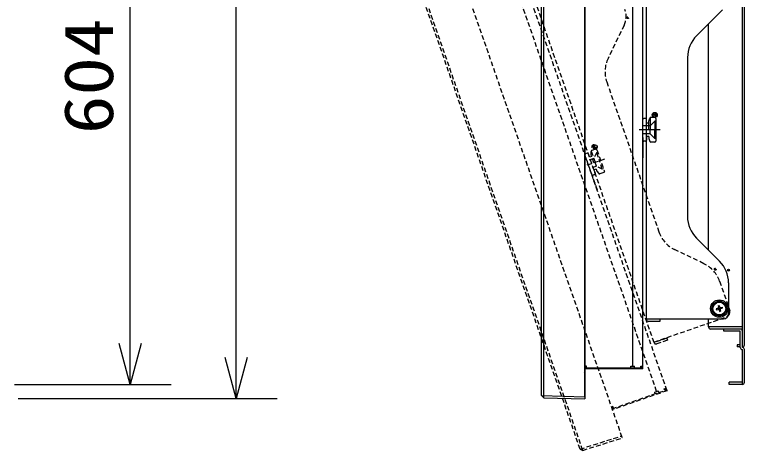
# Model space of a CAD drawing. Units: millimetres, scale not verified. Extents: x -63 to 62, y -57 to 57.
# Drawn here: x 17.3 to 52.89, y -13.93 to 7.34 of the extents above; entities that cross this region are included whole.
import ezdxf
from ezdxf.enums import TextEntityAlignment as Align

# ---------------------------------------------------------------- set-up
doc = ezdxf.new("R2010")
doc.units = ezdxf.units.MM
doc.header["$LTSCALE"] = 0.190236
doc.header["$PDMODE"] = 32
doc.header["$PDSIZE"] = 0.0951
for name, pattern in [('DASHED1', [1.8, 1.2, -0.6]), ('LONG_CHAIN', [21, 18, -1, 1, -1]), ('LONG_DASHED2', [13, 12, -1])]:
    doc.linetypes.add(name, pattern=pattern)
for name, color, linetype in [('0-0_GAIKEI', 1, 'Continuous'), ('0-1_WAKU', 7, 'Continuous'), ('0-3_S1', 1, 'DASHED1')]:
    doc.layers.add(name, color=color, linetype=linetype)
doc.styles.add('ＭＳ ゴシック', font='')
doc.styles.get('ＭＳ ゴシック').set_extended_font_data('MS Gothic')

# ---------------------------------------------------------------- blocks, each defined once
blk = doc.blocks.new('_OPEN30')
at = {"layer": '0-1_WAKU'}
blk.add_line((0, 0), (-1, 0), dxfattribs=at)
blk.add_lwpolyline([(-1, 0.26795), (0, 0), (-1, -0.26795)], dxfattribs=at)

msp = doc.modelspace()

# ---------------------------------------------------------------- linework, layer by layer
at = {"layer": '0-0_GAIKEI', "color": 7}
for p, q in [((43.0022, -11.2586), (43.0022, 34.6915)), ((45.1272, -11.3892), (45.1272, 34.8222)), ((47.9423, -9.9586), (47.9423, 33.3165)), ((48.1162, -7.5334), (48.1173, 23.5166)), ((52.7913, -8.9086), (52.7913, 17.6915)), ((52.8913, -8.7836), (52.8913, 17.5665)), ((51.8239, 7.5736), (50.5561, 6.3058)), ((51.1412, -4.1584), (51.1412, 6.891)), ((50.1167, 5.2452), (50.1164, -2.5122)), ((47.9423, 1.3415), (47.9423, 0.3415)), ((51.677, -4.6942), (50.5557, -3.5729)), ((52.1163, -5.7549), (52.1162, -7.2586)), ((48.1162, -7.5084), (51.8662, -7.5086)), ((48.7662, -7.6335), (48.2162, -7.6334)), ((48.7662, -7.5335), (48.7662, -7.6335)), ((51.1412, -7.9086), (51.1412, -7.5085)), ((51.1412, -7.8836), (52.7913, -7.8836)), ((52.7913, -8.0086), (51.2412, -8.0086)), ((51.8913, -8.1086), (51.8913, -8.0086)), ((52.6913, -8.1086), (51.8913, -8.1086)), ((52.6913, -8.9086), (52.6913, -8.1086)), ((52.6913, -8.8836), (52.5413, -8.8836)), ((52.7913, -10.7086), (52.7913, -9.0086)), ((52.8913, -10.6086), (52.8913, -9.0086)), ((47.9423, -9.9586), (45.1272, -9.9586)), ((47.4523, -9.9586), (47.4523, -9.9086)), ((52.7913, -10.6086), (52.1413, -10.6086)), ((52.1413, -10.7086), (52.1413, -10.6086)), ((52.7913, -10.7086), (52.1413, -10.7086)), ((45.1029, -11.3135), (45.1272, -11.3385)), ((45.1272, -11.3892), (45.1029, -11.4136))]:
    msp.add_line(p, q, dxfattribs=at)
at = {"layer": '0-0_GAIKEI'}
for p, q in [((43.1049, -11.3613), (43.1049, 34.7942)), ((45.1029, -11.3135), (45.1029, 34.7465)), ((47.4523, -9.8236), (47.4523, 33.2443)), ((47.9423, 1.2165), (47.9423, 2.2165)), ((48.0673, 2.2665), (47.9923, 2.2665)), ((48.1173, 1.7165), (48.1173, 2.2165)), ((48.2273, 1.7165), (48.2273, 2.1415)), ((48.2275, 2.142), (48.279, 2.2836)), ((48.2909, 2.3022), (48.2909, 1.7165)), ((48.5273, 2.3165), (48.326, 2.3165)), ((48.5773, 2.2665), (48.5773, 1.1665)), ((48.2273, 2.0415), (48.1173, 2.0415)), ((48.2898, 1.5165), (47.9423, 1.5165)), ((48.5148, 1.2915), (48.5148, 1.7165)), ((48.0673, 1.1665), (47.9923, 1.1665)), ((48.1173, 1.3915), (48.1173, 1.2165)), ((48.2273, 1.3915), (48.1173, 1.3915)), ((48.2273, 1.3915), (48.2273, 1.2915)), ((48.2275, 1.2909), (48.279, 1.1494)), ((48.5273, 1.1165), (48.326, 1.1165)), ((48.5773, 1.2915), (48.5148, 1.2915)), ((51.5874, -7.0027), (51.5205, -7.0196)), ((51.5205, -7.0196), (51.5328, -7.0681)), ((51.5328, -7.0681), (51.5997, -7.0512)), ((51.6067, -6.8751), (51.6552, -6.8628)), ((51.6067, -6.8751), (51.6236, -6.942)), ((51.6552, -6.8628), (51.6721, -6.9297)), ((51.6604, -7.0874), (51.6773, -7.1543)), ((51.7089, -7.0751), (51.7258, -7.142)), ((51.7328, -6.9659), (51.7997, -6.949)), ((51.7451, -7.0144), (51.812, -6.9975)), ((51.7997, -6.949), (51.812, -6.9975)), ((51.6773, -7.1543), (51.7258, -7.142)), ((51.7313, -7.3652), (51.7189, -7.3164)), ((51.7739, -7.3547), (51.7615, -7.3056)), ((45.1972, -9.8236), (45.1272, -9.8236)), ((45.1272, -9.9086), (47.9423, -9.9086)), ((45.1972, -9.9086), (45.1972, -9.8236)), ((47.3522, -9.9086), (47.3522, -9.8236)), ((47.3522, -9.8236), (47.5344, -9.8236)), ((47.5344, -9.9086), (47.5344, -9.8236)), ((47.8386, -9.8236), (47.9423, -9.8236)), ((47.8386, -9.9086), (47.8386, -9.8236)), ((47.8923, -9.9086), (47.8923, -9.8236)), ((45.0372, -10.1336), (45.0373, -10.1336)), ((43.0022, -11.2585), (45.1029, -11.3135))]:
    msp.add_line(p, q, dxfattribs=at)
at = {"layer": '0-0_GAIKEI', "color": 3}
for p, q in [((28.0973, -9.4036), (28.0973, 32.8465)), ((22.931, -8.7086), (22.931, 17.4915)), ((17.2952, -10.7086), (24.9311, -10.7086)), ((17.4659, -11.4036), (30.0973, -11.4036))]:
    msp.add_line(p, q, dxfattribs=at)
at = {"layer": '0-0_GAIKEI', "linetype": 'LONG_DASHED2'}
for p, q in [((48.5773, 2.1415), (48.5148, 2.1415)), ((48.5148, 2.1415), (48.5148, 1.7165)), ((48.288, 1.9165), (47.9423, 1.9165))]:
    msp.add_line(p, q, dxfattribs=at)
at = {"layer": '0-0_GAIKEI', "linetype": 'LONG_CHAIN'}
msp.add_line((48.7816, 1.7165), (47.7569, 1.7165), dxfattribs=at)
at = {"layer": '0-0_GAIKEI', "linetype": 'DASHED1'}
msp.add_line((45.0973, -9.9986), (45.0972, -9.9986), dxfattribs=at)
at = {"layer": '0-0_GAIKEI', "linetype": 'LONG_DASHED2'}
msp.add_lwpolyline([(48.5148, 2.1415), (48.2898, 1.9165), (48.2898, 1.7165)], dxfattribs=at)
at = {"layer": '0-0_GAIKEI'}
msp.add_lwpolyline([(48.5148, 1.2915), (48.2898, 1.5165), (48.2898, 1.7165)], dxfattribs=at)
msp.add_lwpolyline([(52.0148, -6.9204), (51.9168, -7.2663), (51.5683, -7.3545), (51.3177, -7.0967), (51.4157, -6.7508), (51.7642, -6.6627)], close=True, dxfattribs=at)
at = {"layer": '0-0_GAIKEI', "color": 7}
for points in [[(48.7662, -7.5335), (48.2162, -7.5334), (48.2162, -7.5084)], [(52.7913, -7.9086), (51.2412, -7.9086), (51.2412, -7.8836)], [(52.6913, -8.7836), (52.5413, -8.7836), (52.5413, -8.8836)], [(43.0022, -11.2586), (43.1049, -11.3613), (45.1029, -11.4136)]]:
    msp.add_lwpolyline(points, dxfattribs=at)
at = {"layer": '0-0_GAIKEI'}
for centre, radius in [((48.5166, 2.4416), 0.125), ((48.5166, 2.4416), 0.1025), ((51.6663, -7.0086), 0.425), ((51.6663, -7.0086), 0.3625), ((51.6663, -7.0086), 0.3113)]:
    msp.add_circle(centre, radius, dxfattribs=at)
at = {"layer": '0-0_GAIKEI', "color": 7}
for centre, radius, start, end in [((51.6167, 5.2451), 1.5, 134.99799, 179.99799), ((51.6164, -2.5122), 1.5, 179.99799, 224.99799), ((50.6163, -5.7548), 1.5, 359.99799, 44.99799), ((51.8662, -7.2586), 0.25, 269.99799, 359.99799), ((48.2162, -7.5334), 0.1, 179.99799, 269.99799), ((51.2412, -7.9086), 0.1, 180, 270), ((52.6913, -8.1086), 0.1, 0, 90), ((52.7913, -8.7836), 0.1, 270, 0), ((52.7913, -8.9086), 0.1, 180, 270), ((52.7913, -9.0086), 0.1, 0, 90), ((52.7913, -10.6086), 0.1, 270, 0)]:
    msp.add_arc(centre, radius, start, end, dxfattribs=at)
at = {"layer": '0-0_GAIKEI'}
for centre, start, end in [((47.9923, 2.2165), 90, 180), ((48.0673, 2.2165), 0, 90), ((48.326, 2.2665), 90, 160), ((48.5273, 2.2665), 0, 90), ((47.9923, 1.2165), 180, 270), ((48.0673, 1.2165), 270, 0), ((48.326, 1.1665), 200, 270), ((48.5273, 1.1665), 270, 0), ((51.5752, -6.9542), 284.18799, 14.18799), ((51.6119, -7.0997), 14.18799, 104.18799), ((51.7206, -6.9175), 194.18799, 284.18799), ((51.7573, -7.0629), 104.18799, 194.18799)]:
    msp.add_arc(centre, 0.05, start, end, dxfattribs=at)
for p in [(48.5166, 2.4416), (51.6663, -7.0086)]:
    msp.add_point(p, dxfattribs=at)
at = {"layer": '0-0_GAIKEI', "color": 7}
msp.add_point((52.1163, -5.1336), dxfattribs=at)
at = {"layer": '0-3_S1'}
for p, q in [((46.9305, -13.2952), (31.7408, 30.3484)), ((44.8807, -13.8703), (29.743, 29.6235)), ((45.0114, -13.9335), (29.84, 29.6573)), ((48.6117, -11.0523), (34.4552, 29.6225)), ((49.1189, -11.0187), (34.8943, 29.8517)), ((48.486, -8.6712), (38.2808, 20.6539)), ((47.0219, 6.8151), (46.2413, 5.2011)), ((46.1749, 4.055), (48.7246, -3.2715)), ((45.6365, 0.7665), (45.4464, 0.7003)), ((45.7002, 0.7357), (46.0618, -0.3032)), ((45.4456, -0.4647), (45.1169, 0.4798)), ((45.2185, 0.5681), (45.1477, 0.5434)), ((45.4465, 0.0651), (45.2822, 0.5373)), ((45.4436, 0.4082), (45.3397, 0.372)), ((45.4107, 0.5032), (45.4129, 0.6538)), ((45.5504, 0.1012), (45.4107, 0.5026)), ((45.4181, 0.6753), (45.6106, 0.1222)), ((45.7413, 0.6177), (45.6822, 0.5971)), ((45.6822, 0.5971), (45.8219, 0.1957)), ((46.074, 0.2835), (45.1062, -0.0534)), ((45.542, 0.3101), (45.2155, 0.1964)), ((45.9616, -0.2056), (45.8219, 0.1957)), ((45.6752, -0.0671), (45.347, -0.1813)), ((45.4045, -0.3466), (45.7332, -1.291)), ((45.6572, -0.2057), (45.5534, -0.2419)), ((45.5534, -0.2419), (45.6109, -0.4071)), ((45.6572, -0.2057), (45.6901, -0.3001)), ((45.6905, -0.3006), (45.7857, -0.4174)), ((46.0207, -0.1851), (45.9616, -0.2056)), ((45.5801, -0.4708), (45.5093, -0.4954)), ((46.031, -0.3668), (45.8409, -0.433)), ((50.9157, -4.8193), (49.4881, -4.1288)), ((51.6792, -5.6766), (52.1734, -7.0968)), ((48.4778, -8.6476), (52.0195, -7.415)), ((49.0999, -8.4575), (49.1328, -8.552)), ((49.1328, -8.552), (48.6133, -8.7327)), ((46.4438, -11.8968), (49.1024, -10.9715)), ((49.1189, -11.0187), (46.4603, -11.944)), ((48.5173, -11.0852), (48.6893, -11.0253)), ((48.7172, -11.1056), (48.6893, -11.0253)), ((48.9766, -10.9253), (49.0745, -10.8912)), ((49.0045, -11.0056), (48.9766, -10.9253)), ((49.0552, -10.9879), (49.0273, -10.9077)), ((48.5452, -11.1654), (48.5173, -11.0852)), ((48.6561, -11.1798), (48.6396, -11.1326)), ((46.482, -11.7935), (46.4159, -11.8165)), ((46.4451, -11.9917), (46.4451, -11.9917)), ((46.5099, -11.8738), (46.482, -11.7935)), ((46.4328, -12.1389), (46.4328, -12.1389)), ((44.8806, -13.8702), (46.8826, -13.2317)), ((46.8826, -13.2317), (46.9139, -13.2473)), ((46.9305, -13.2952), (46.9155, -13.3262))]:
    msp.add_line(p, q, dxfattribs=at)
for points in [[(45.6822, 0.5971), (45.5437, 0.3107), (45.6094, 0.1218)], [(45.9616, -0.2056), (45.6752, -0.0671), (45.6094, 0.1218)], [(49.0999, -8.4575), (48.5805, -8.6383), (48.5722, -8.6147)], [(44.8807, -13.8703), (45.0114, -13.9335), (46.9155, -13.3262)]]:
    msp.add_lwpolyline(points, dxfattribs=at)
for radius in [0.125, 0.1025]:
    msp.add_circle((45.5853, 0.8812), radius, dxfattribs=at)
for centre, radius, start, end in [((46.1217, 7.2505), 1, 334.18799, 19.18799), ((47.5916, 4.548), 1.5, 154.18799, 199.18799), ((45.653, 0.7193), 0.05, 19.19, 109.19), ((45.1641, 0.4962), 0.05, 109.19, 199.19), ((45.235, 0.5209), 0.05, 19.19, 109.19), ((45.4628, 0.6531), 0.05, 109.19, 179.19), ((46.0145, -0.3196), 0.05, 289.19, 19.19), ((45.4928, -0.4482), 0.05, 199.19, 289.19), ((45.5637, -0.4236), 0.05, 289.19, 19.19), ((45.8244, -0.3858), 0.05, 219.19, 289.19), ((50.1412, -2.7785), 1.5, 199.18799, 244.18799), ((50.2625, -6.1696), 1.5, 19.18799, 64.18799), ((48.5805, -8.6383), 0.1, 199.18799, 289.18799)]:
    msp.add_arc(centre, radius, start, end, dxfattribs=at)
at = {"layer": '0-3_S1', "linetype": 'Continuous'}
msp.add_arc((51.9373, -7.1789), 0.25, 289.18799, 19.18799, dxfattribs=at)
at = {"layer": '0-3_S1'}
for p in [(47.2023, 7.188), (45.5853, 0.8812), (51.475, -5.0898)]:
    msp.add_point(p, dxfattribs=at)

# ---------------------------------------------------------------- block references
at = {"layer": '0-0_GAIKEI', "xscale": 2, "yscale": 2, "rotation": 270}
for p in [(22.931, -10.7086), (28.0973, -11.4036)]:
    msp.add_blockref('_OPEN30', p, dxfattribs=at)

# ---------------------------------------------------------------- texts
at = {"layer": '0-0_GAIKEI', "color": 3, "style": 'ＭＳ ゴシック', "width": 1.15}
msp.add_text('604', height=2.406, rotation=90, dxfattribs=at).set_placement((22.8215, 1.5043), align=Align.BOTTOM_LEFT)

doc.saveas('drawing.dxf')
